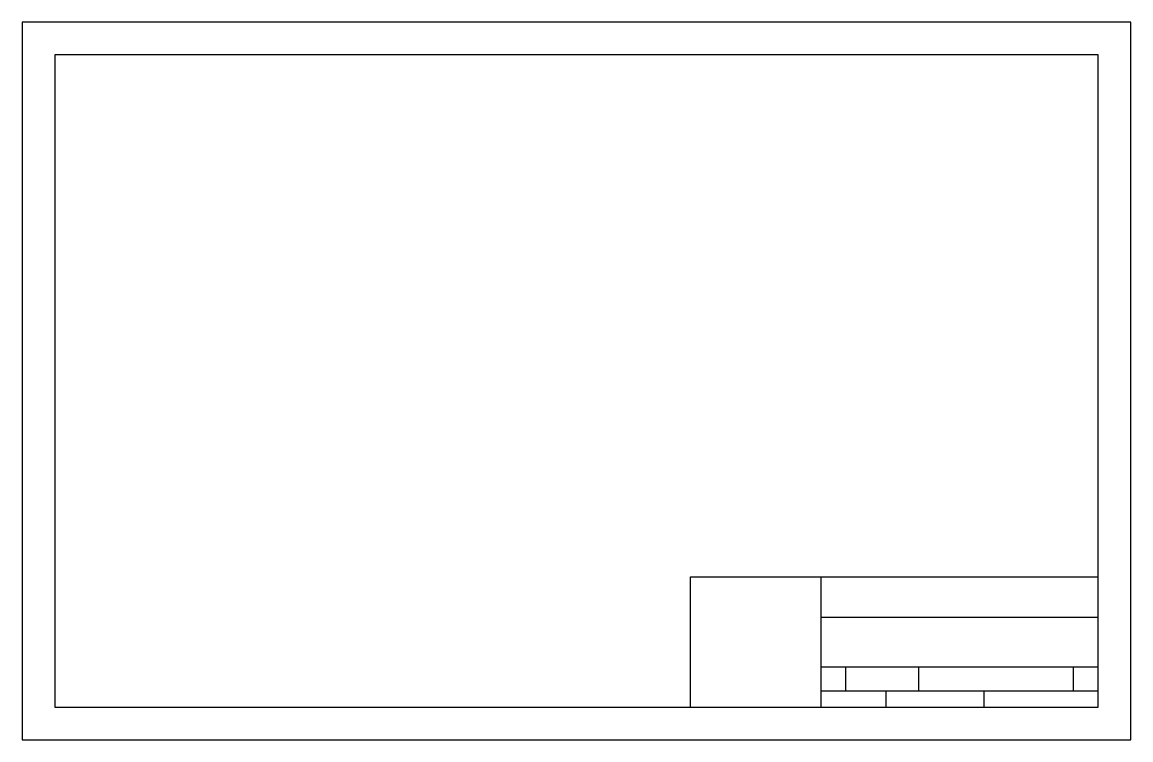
# Model space of a CAD drawing. Header units: inches. Extents: x 0 to 17, y 0 to 11.
import ezdxf

# ---------------------------------------------------------------- set-up
doc = ezdxf.new("R2010")
doc.units = ezdxf.units.IN
doc.header["$MEASUREMENT"] = 0

msp = doc.modelspace()

# ---------------------------------------------------------------- linework, layer by layer
for p, q in [((16.5, 10.5), (0.5, 10.5)), ((0.5, 10.5), (0.5, 0.5)), ((16.5, 0.5), (16.5, 10.5)), ((10.25, 2.5), (16.5, 2.5)), ((10.25, 0.5), (10.25, 2.5)), ((12.25, 0.5), (12.25, 2.5)), ((12.25, 1.88), (16.5, 1.88)), ((12.25, 1.12), (16.5, 1.12)), ((12.63, 0.75), (12.63, 1.12)), ((13.75, 0.75), (13.75, 1.12)), ((16.12, 0.75), (16.12, 1.12)), ((12.25, 0.75), (16.5, 0.75)), ((13.25, 0.5), (13.25, 0.75)), ((14.75, 0.5), (14.75, 0.75)), ((0.5, 0.5), (16.5, 0.5))]:
    msp.add_line(p, q)
msp.add_lwpolyline([(0, 0), (17, 0), (17, 11), (0, 11)], close=True)

doc.saveas('drawing.dxf')
